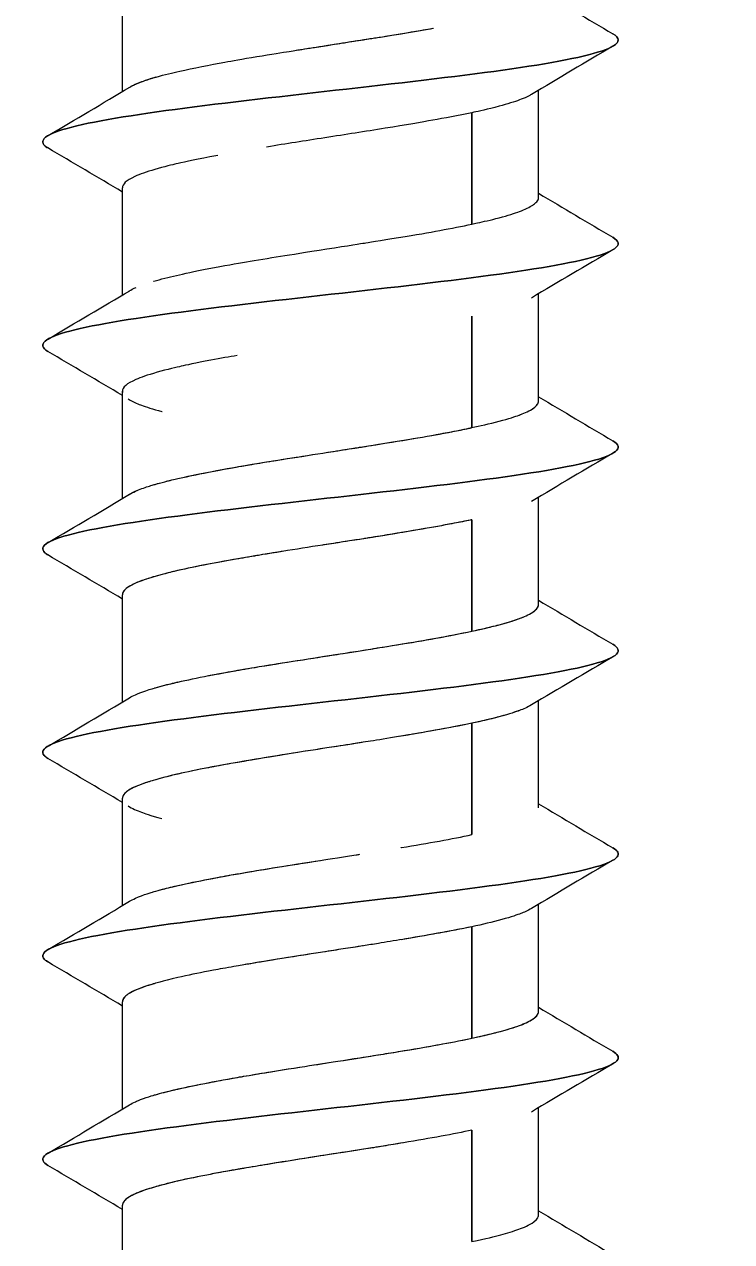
# Model space of a CAD drawing. Header units: inches. Extents: x -456 to 658, y -232 to 0.
# Drawn here: x -402.39 to -399.38, y -170.33 to -165.17 of the extents above; entities that cross this region are included whole.
import ezdxf
from ezdxf import colors
from ezdxf.entities.mleader import LeaderData, LeaderLine
from ezdxf.math import Vec2, Vec3

# ---------------------------------------------------------------- set-up
doc = ezdxf.new("R2010")
doc.units = ezdxf.units.IN
doc.header["$MEASUREMENT"] = 0
doc.styles.add('Tahoma', font='tahoma.ttf')

# ---------------------------------------------------------------- blocks, each defined once
blk = doc.blocks.new('FM-FF2-001--KIT_SIDE')
at = {"color": 0, "linetype": 'Continuous', "lineweight": 0, "extrusion": (-1, 6.12323e-17, 0)}
for p, q in [((-0.1135, -2.11305), (-0.1135, -2.05456)), ((0.1135, -2.17086), (0.1135, -2.11239)), ((0.07719, -2.18538), (0.07719, -2.12461)), ((0.07719, -2.12461), (0.07719, -2.18538)), ((-0.1135, -2.22405), (-0.1135, -2.16556)), ((0.1135, -2.28186), (0.1135, -2.22338)), ((0.07719, -2.29639), (0.07719, -2.23561)), ((0.07719, -2.23561), (0.07719, -2.29639)), ((-0.1135, -2.33505), (-0.1135, -2.27656)), ((0.1135, -2.39285), (0.1135, -2.33438)), ((0.07719, -2.40739), (0.07719, -2.34661)), ((0.07719, -2.34661), (0.07719, -2.40739)), ((-0.1135, -2.44606), (-0.1135, -2.38756)), ((0.1135, -2.50385), (0.1135, -2.44538)), ((0.07719, -2.51839), (0.07719, -2.45761)), ((0.07719, -2.45761), (0.07719, -2.51839)), ((-0.1135, -2.55706), (-0.1135, -2.49857)), ((0.1135, -2.61485), (0.1135, -2.55637)), ((0.07719, -2.6294), (0.07719, -2.5686)), ((0.07719, -2.5686), (0.07719, -2.6294)), ((-0.1135, -2.66806), (-0.1135, -2.60957)), ((-0.07719, -2.65583), (-0.07719, -2.65583)), ((-0.07719, -2.65583), (-0.07719, -2.65583)), ((0.1135, -2.72585), (0.1135, -2.66737)), ((0.07719, -2.7404), (0.07719, -2.6796)), ((0.07719, -2.6796), (0.07719, -2.7404)), ((-0.1135, -2.77906), (-0.1135, -2.72057))]:
    blk.add_line(p, q, dxfattribs=at)
at = {"color": 0, "linetype": 'Continuous', "lineweight": 0}
for points in [[(0.1135, -2.05755), (0.12698, -2.0656), (0.14049, -2.07358), (0.15402, -2.08154)], [(0.15411, -2.08836), (0.13925, -2.09709), (0.12442, -2.10586), (0.10963, -2.1147)], [(-0.15402, -2.13705), (-0.13917, -2.1283), (-0.12433, -2.11953), (-0.10954, -2.11068)], [(-0.1135, -2.16788), (-0.12701, -2.15983), (-0.14056, -2.15183), (-0.15412, -2.14385)], [(0.1135, -2.16855), (0.12698, -2.1766), (0.14049, -2.18459), (0.15402, -2.19255)], [(0.15412, -2.19935), (0.13927, -2.20808), (0.12443, -2.21685), (0.10964, -2.22569)], [(-0.15403, -2.24805), (-0.13917, -2.23931), (-0.12434, -2.23054), (-0.10955, -2.22169)], [(-0.10982, -2.22185), (-0.10879, -2.22121), (-0.10752, -2.22057), (-0.10606, -2.21992)], [(-0.1135, -2.27888), (-0.12701, -2.27082), (-0.14056, -2.26282), (-0.15413, -2.25484)], [(0.1135, -2.27955), (0.12698, -2.2876), (0.1405, -2.29559), (0.15403, -2.30356)], [(0.15413, -2.31034), (0.13927, -2.31908), (0.12443, -2.32784), (0.10964, -2.33668)], [(-0.15404, -2.35906), (-0.13919, -2.35032), (-0.12435, -2.34155), (-0.10956, -2.3327)], [(-0.10988, -2.33289), (-0.10872, -2.33216), (-0.1073, -2.33145), (-0.10568, -2.33076)], [(-0.1135, -2.38988), (-0.12702, -2.38182), (-0.14057, -2.37381), (-0.15413, -2.36584)], [(0.1135, -2.39056), (0.12699, -2.39861), (0.14051, -2.4066), (0.15405, -2.41456)], [(0.15414, -2.42133), (0.13928, -2.43007), (0.12444, -2.43884), (0.10964, -2.44768)], [(-0.15405, -2.47007), (-0.1392, -2.46133), (-0.12436, -2.45256), (-0.10957, -2.44371)], [(0.07719, -2.45761), (0.06371, -2.46045), (0.0504, -2.46272), (0.0375, -2.46486)], [(-0.1135, -2.50087), (-0.12702, -2.49281), (-0.14057, -2.48481), (-0.15414, -2.47683)], [(0.1135, -2.50156), (0.12699, -2.50961), (0.14052, -2.5176), (0.15406, -2.52557)], [(0.15413, -2.53233), (0.13928, -2.54107), (0.12443, -2.54983), (0.10964, -2.55868)], [(-0.15407, -2.58107), (-0.13921, -2.57233), (-0.12437, -2.56356), (-0.10958, -2.55471)], [(0.07719, -2.5686), (0.06543, -2.57108), (0.05239, -2.57339), (0.03854, -2.57569)], [(-0.1135, -2.61187), (-0.12701, -2.60381), (-0.14057, -2.59581), (-0.15413, -2.58783)], [(0.1135, -2.61256), (0.12699, -2.62061), (0.14053, -2.62861), (0.15407, -2.63658)], [(0.15413, -2.64333), (0.13927, -2.65207), (0.12443, -2.66083), (0.10963, -2.66968)], [(-0.15408, -2.69208), (-0.13922, -2.68334), (-0.12438, -2.67457), (-0.10959, -2.66572)], [(-0.1135, -2.72287), (-0.12701, -2.71481), (-0.14056, -2.7068), (-0.15413, -2.69883)], [(0.1135, -2.72356), (0.127, -2.73161), (0.14054, -2.73961), (0.15409, -2.74758)]]:
    blk.add_open_spline(points, degree=3, dxfattribs=at)
for points, knots in [([(-0.15412, -2.14385), (-0.15431, -2.14374), (-0.15449, -2.14362), (-0.16029, -2.13982), (-0.15549, -2.13614), (-0.1268, -2.12877), (-0.10298, -2.12508), (-0.04523, -2.11771), (-0.01144, -2.11402), (0.05348, -2.10665), (0.08444, -2.10297), (0.13191, -2.0956), (0.14831, -2.09191), (0.15796, -2.086), (0.1578, -2.08377), (0.15402, -2.08154)], [0.48492149, 0.48492149, 0.48492149, 0.48492149, 0.48503833, 0.48503833, 0.48879717, 0.48879717, 0.49255601, 0.49255601, 0.49631486, 0.49631486, 0.5000737, 0.5000737, 0.50383255, 0.50383255, 0.50610395, 0.50610395, 0.50610395, 0.50610395]), ([(0.15402, -2.08154), (0.1578, -2.08377), (0.15796, -2.086), (0.14831, -2.09191), (0.13191, -2.0956), (0.08444, -2.10297), (0.05348, -2.10665), (-0.01144, -2.11402), (-0.04523, -2.11771), (-0.10298, -2.12508), (-0.1268, -2.12877), (-0.15549, -2.13614), (-0.16029, -2.13982), (-0.15449, -2.14362), (-0.15431, -2.14374), (-0.15412, -2.14385)], [-0.50610395, -0.50610395, -0.50610395, -0.50610395, -0.50383255, -0.50383255, -0.5000737, -0.5000737, -0.49631486, -0.49631486, -0.49255601, -0.49255601, -0.48879717, -0.48879717, -0.48503833, -0.48503833, -0.48492149, -0.48492149, -0.48492149, -0.48492149]), ([(-0.10954, -2.11068), (-0.10799, -2.10975), (-0.10621, -2.10896), (-0.10459, -2.1083), (-0.10265, -2.10752), (-0.09994, -2.10652), (-0.09513, -2.10516), (-0.09032, -2.1038), (-0.08613, -2.10282), (-0.08227, -2.10195), (-0.07507, -2.10032), (-0.06559, -2.09846), (-0.05763, -2.09701), (-0.05364, -2.09628), (-0.0484, -2.09536), (-0.04023, -2.09401), (-0.03206, -2.09266), (-0.02623, -2.09174), (-0.02252, -2.09115), (-0.01695, -2.09027), (-0.00806, -2.08887), (0.00201, -2.08729), (0.01208, -2.08571), (0.02095, -2.08433), (0.03002, -2.08288), (0.03939, -2.08138), (0.04817, -2.07991), (0.05628, -2.07845)], [0.3482147, 0.3482147, 0.3482147, 0.3482147, 0.3928571, 0.3928571, 0.3928571, 0.4464286, 0.4464286, 0.4464286, 0.5, 0.5, 0.5, 0.6, 0.6, 0.6, 0.65, 0.65, 0.65, 0.7, 0.7, 0.7, 0.775, 0.775, 0.775, 0.85, 0.85, 0.85, 0.9274577, 0.9274577, 0.9274577, 0.9274577]), ([(-0.02036, -2.09081), (-0.01916, -2.09062), (-0.01803, -2.09044), (-0.01699, -2.09027), (-0.01335, -2.0897), (-0.00911, -2.08904), (-0.00427, -2.08828), (0.00394, -2.08699), (0.00818, -2.08632), (0.00846, -2.08628), (0.01057, -2.08595), (0.01282, -2.0856), (0.0152, -2.08522), (0.01891, -2.08464), (0.02294, -2.08401), (0.02725, -2.08332), (0.03624, -2.08189), (0.04216, -2.0809), (0.04538, -2.08035), (0.04871, -2.07979), (0.05221, -2.07918), (0.05582, -2.07854)], [0.701497, 0.701497, 0.701497, 0.701497, 0.7142857, 0.7142857, 0.7142857, 0.75, 0.75, 0.75, 0.7857143, 0.7857143, 0.7857143, 0.8066133, 0.8066133, 0.8066133, 0.8392857, 0.8392857, 0.8392857, 0.8928571, 0.8928571, 0.8928571, 0.9269426, 0.9269426, 0.9269426, 0.9269426]), ([(-0.10954, -2.11068), (-0.10907, -2.1104), (-0.10841, -2.11003), (-0.10749, -2.10958), (-0.10616, -2.10893), (-0.10494, -2.10844), (-0.10406, -2.10809), (-0.10348, -2.10786), (-0.10281, -2.10761), (-0.10204, -2.10734), (-0.1003, -2.10672), (-0.09804, -2.10598), (-0.09502, -2.10513)], [0.34860883, 0.34860883, 0.34860883, 0.34860883, 0.36607143, 0.36607143, 0.36607143, 0.39285714, 0.39285714, 0.39285714, 0.40928414, 0.40928414, 0.40928414, 0.44617792, 0.44617792, 0.44617792, 0.44617792]), ([(0.10963, -2.1147), (0.10912, -2.11501), (0.10838, -2.11542), (0.10731, -2.11592), (0.10583, -2.11663), (0.10436, -2.1172), (0.10315, -2.11765), (0.10029, -2.11872), (0.09663, -2.11987), (0.09197, -2.12112), (0.08579, -2.12277), (0.08068, -2.12386), (0.0782, -2.1244), (0.0778, -2.12448), (0.07746, -2.12455), (0.07719, -2.12461)], [0.8250028, 0.8250028, 0.8250028, 0.8250028, 0.84375, 0.84375, 0.84375, 0.875, 0.875, 0.875, 0.9375, 0.9375, 0.9375, 0.9911832, 0.9911832, 0.9911832, 1, 1, 1, 1]), ([(0.07719, -2.12461), (0.06992, -2.12615), (0.06166, -2.12769), (0.05586, -2.12871), (0.05007, -2.12974), (0.0411, -2.13128), (0.02984, -2.13311), (0.01857, -2.13494), (0.00861, -2.13648), (-0.00308, -2.13829), (-0.01431, -2.14003), (-0.0239, -2.14152), (-0.03485, -2.14332)], [0, 0, 0, 0, 0.0833333, 0.0833333, 0.0833333, 0.1666667, 0.1666667, 0.1666667, 0.25, 0.25, 0.25, 0.3300732, 0.3300732, 0.3300732, 0.3300732]), ([(-0.06154, -2.14794), (-0.06295, -2.1482), (-0.06435, -2.14846), (-0.06576, -2.14873), (-0.07492, -2.15047), (-0.08179, -2.152), (-0.08416, -2.15256), (-0.08595, -2.15297), (-0.09089, -2.15413), (-0.09577, -2.15556), (-0.10065, -2.15698), (-0.10388, -2.15814), (-0.1067, -2.15942), (-0.11153, -2.16161), (-0.11352, -2.16362), (-0.1135, -2.16556)], [0.4038644, 0.4038644, 0.4038644, 0.4038644, 0.4166667, 0.4166667, 0.4166667, 0.5, 0.5, 0.5, 0.5625, 0.5625, 0.5625, 0.625, 0.625, 0.625, 0.7318346, 0.7318346, 0.7318346, 0.7318346]), ([(0.07719, -2.18538), (0.07805, -2.1852), (0.07906, -2.18498), (0.0802, -2.18473), (0.08331, -2.18405), (0.08744, -2.18312), (0.09195, -2.18193), (0.09693, -2.18061), (0.10052, -2.17946), (0.10317, -2.17846), (0.10451, -2.17796), (0.10594, -2.17738), (0.10731, -2.17672), (0.10852, -2.17614), (0.10956, -2.17556), (0.11041, -2.17498), (0.11098, -2.17459), (0.11155, -2.17416), (0.11205, -2.17368), (0.1127, -2.17304), (0.11323, -2.17231), (0.11342, -2.17151), (0.11348, -2.17129), (0.1135, -2.17107), (0.1135, -2.17086)], [0, 0, 0, 0, 0.0168382, 0.0168382, 0.0168382, 0.0625, 0.0625, 0.0625, 0.125, 0.125, 0.125, 0.15625, 0.15625, 0.15625, 0.1875, 0.1875, 0.1875, 0.2143492, 0.2143492, 0.2143492, 0.25, 0.25, 0.25, 0.2594727, 0.2594727, 0.2594727, 0.2594727]), ([(-0.0965, -2.21655), (-0.09645, -2.21654), (-0.09641, -2.21653), (-0.09637, -2.21652), (-0.09274, -2.21545), (-0.08818, -2.2143), (-0.08405, -2.21335), (-0.07991, -2.2124), (-0.07464, -2.21124), (-0.06628, -2.20963), (-0.05793, -2.20801), (-0.0512, -2.20685), (-0.04586, -2.20594), (-0.04052, -2.20504), (-0.03348, -2.20389), (-0.02731, -2.20291), (-0.02115, -2.20193), (-0.01382, -2.20077), (-0.00202, -2.19893), (0.00977, -2.19708), (0.01715, -2.19591), (0.0185, -2.1957), (0.01985, -2.19549), (0.02723, -2.19434), (0.0371, -2.19273), (0.04696, -2.19111), (0.05359, -2.18996), (0.0597, -2.18883), (0.06582, -2.18771), (0.07175, -2.18655), (0.07719, -2.18538)], [0.436755, 0.436755, 0.436755, 0.436755, 0.4375, 0.4375, 0.4375, 0.5, 0.5, 0.5, 0.5625, 0.5625, 0.5625, 0.625, 0.625, 0.625, 0.6875, 0.6875, 0.6875, 0.75, 0.75, 0.75, 0.8125, 0.8125, 0.8125, 0.875, 0.875, 0.875, 0.9375, 0.9375, 0.9375, 1, 1, 1, 1]), ([(-0.15413, -2.25484), (-0.15456, -2.25459), (-0.15495, -2.25433), (-0.16011, -2.25039), (-0.15447, -2.2467), (-0.12435, -2.23933), (-0.09993, -2.23565), (-0.04144, -2.22827), (-0.00751, -2.22459), (0.05717, -2.21722), (0.08776, -2.21353), (0.13411, -2.20616), (0.14976, -2.20248), (0.15794, -2.19671), (0.15756, -2.19463), (0.15402, -2.19255)], [0.44718869, 0.44718869, 0.44718869, 0.44718869, 0.44744988, 0.44744988, 0.45120873, 0.45120873, 0.45496757, 0.45496757, 0.45872642, 0.45872642, 0.46248526, 0.46248526, 0.4662441, 0.4662441, 0.46836592, 0.46836592, 0.46836592, 0.46836592]), ([(0.15402, -2.19255), (0.15756, -2.19463), (0.15794, -2.19671), (0.14976, -2.20248), (0.13411, -2.20616), (0.08776, -2.21353), (0.05717, -2.21722), (-0.00751, -2.22459), (-0.04144, -2.22827), (-0.09993, -2.23565), (-0.12435, -2.23933), (-0.15447, -2.2467), (-0.16011, -2.25039), (-0.15495, -2.25433), (-0.15456, -2.25459), (-0.15413, -2.25484)], [-0.46836592, -0.46836592, -0.46836592, -0.46836592, -0.4662441, -0.4662441, -0.46248526, -0.46248526, -0.45872642, -0.45872642, -0.45496757, -0.45496757, -0.45120873, -0.45120873, -0.44744988, -0.44744988, -0.44718869, -0.44718869, -0.44718869, -0.44718869]), ([(-0.05094, -2.25705), (-0.05499, -2.25775), (-0.05981, -2.2586), (-0.06533, -2.25965), (-0.07366, -2.26122), (-0.07895, -2.26238), (-0.08138, -2.26292), (-0.0838, -2.26346), (-0.08896, -2.26463), (-0.09457, -2.26622), (-0.10018, -2.2678), (-0.10337, -2.26896), (-0.10614, -2.27017), (-0.11112, -2.27234), (-0.11352, -2.27443), (-0.1135, -2.27656)], [0.3960738, 0.3960738, 0.3960738, 0.3960738, 0.4375, 0.4375, 0.4375, 0.5, 0.5, 0.5, 0.5625, 0.5625, 0.5625, 0.625, 0.625, 0.625, 0.7373049, 0.7373049, 0.7373049, 0.7373049]), ([(-0.1135, -2.27656), (-0.1135, -2.27677), (-0.11348, -2.277), (-0.11342, -2.27723), (-0.11342, -2.27723), (-0.11342, -2.27723), (-0.11342, -2.27723)], [0.74101075, 0.74101075, 0.74101075, 0.74101075, 0.75, 0.75, 0.75, 0.750084929, 0.750084929, 0.750084929, 0.750084929]), ([(-0.11039, -2.28072), (-0.10749, -2.28264), (-0.10414, -2.28378), (-0.10316, -2.28415), (-0.10064, -2.28509), (-0.0971, -2.28625), (-0.09192, -2.28763), (-0.09191, -2.28764), (-0.09189, -2.28764), (-0.09188, -2.28765)], [0.8125833, 0.8125833, 0.8125833, 0.8125833, 0.875, 0.875, 0.875, 0.9375, 0.9375, 0.9375, 0.9376481, 0.9376481, 0.9376481, 0.9376481]), ([(0.07719, -2.29639), (0.08134, -2.2955), (0.08656, -2.29434), (0.09201, -2.29291), (0.09745, -2.29147), (0.10085, -2.29032), (0.10286, -2.28958), (0.10487, -2.28884), (0.10777, -2.28768), (0.11001, -2.28625), (0.11225, -2.28482), (0.1132, -2.28367), (0.11345, -2.28239), (0.11348, -2.28221), (0.1135, -2.28203), (0.1135, -2.28186)], [0, 0, 0, 0, 0.0625, 0.0625, 0.0625, 0.125, 0.125, 0.125, 0.1875, 0.1875, 0.1875, 0.25, 0.25, 0.25, 0.258717, 0.258717, 0.258717, 0.258717]), ([(0.103, -2.28953), (0.10305, -2.28951), (0.1031, -2.28949), (0.10315, -2.28947), (0.10468, -2.2889), (0.10782, -2.28774), (0.11042, -2.28598), (0.11128, -2.2854), (0.11196, -2.28482), (0.11246, -2.28424), (0.11296, -2.28367), (0.11328, -2.28309), (0.11342, -2.28252), (0.11348, -2.28229), (0.1135, -2.28207), (0.1135, -2.28186)], [0.1237259, 0.1237259, 0.1237259, 0.1237259, 0.125, 0.125, 0.125, 0.1875, 0.1875, 0.1875, 0.2187271, 0.2187271, 0.2187271, 0.25, 0.25, 0.25, 0.258335, 0.258335, 0.258335, 0.258335]), ([(-0.10956, -2.3327), (-0.10873, -2.3322), (-0.1077, -2.33167), (-0.10643, -2.33109), (-0.1041, -2.33004), (-0.10163, -2.32917), (-0.09947, -2.32847), (-0.09846, -2.32814), (-0.09751, -2.32785), (-0.09667, -2.3276), (-0.09563, -2.32729), (-0.09367, -2.32672), (-0.0904, -2.32589), (-0.08765, -2.32518), (-0.0852, -2.32461), (-0.08323, -2.32416), (-0.07855, -2.32309), (-0.07302, -2.32193), (-0.06656, -2.32068), (-0.05805, -2.31904), (-0.0517, -2.31795), (-0.0486, -2.31741), (-0.04809, -2.31732), (-0.04766, -2.31725), (-0.04733, -2.31719), (-0.04479, -2.31676), (-0.04138, -2.31618), (-0.03698, -2.31547), (-0.03119, -2.31452), (-0.02757, -2.31395), (-0.02633, -2.31375), (-0.01898, -2.31258), (-0.01156, -2.31142), (-0.00422, -2.31027), (-0.00205, -2.30993), (0.00165, -2.30935), (0.00688, -2.30853), (0.01166, -2.30778), (0.01533, -2.3072), (0.01791, -2.3068), (0.01867, -2.30668), (0.0196, -2.30653), (0.0207, -2.30636), (0.02474, -2.30572), (0.03114, -2.30471), (0.03949, -2.30333), (0.04718, -2.30206), (0.05382, -2.30091), (0.05946, -2.29988), (0.0621, -2.2994), (0.06521, -2.29881), (0.06869, -2.29813), (0.0736, -2.29716), (0.07628, -2.29658), (0.07719, -2.29639)], [0.3489072, 0.3489072, 0.3489072, 0.3489072, 0.375, 0.375, 0.375, 0.4174558, 0.4174558, 0.4174558, 0.4375, 0.4375, 0.4375, 0.46875, 0.46875, 0.46875, 0.5, 0.5, 0.5, 0.5625, 0.5625, 0.5625, 0.6161514, 0.6161514, 0.6161514, 0.625, 0.625, 0.625, 0.65625, 0.65625, 0.65625, 0.6875, 0.6875, 0.6875, 0.75, 0.75, 0.75, 0.78125, 0.78125, 0.78125, 0.8125, 0.8125, 0.8125, 0.8258632, 0.8258632, 0.8258632, 0.875, 0.875, 0.875, 0.9375, 0.9375, 0.9375, 0.96875, 0.96875, 0.96875, 1, 1, 1, 1]), ([(-0.0963, -2.32749), (-0.09621, -2.32747), (-0.09611, -2.32744), (-0.09602, -2.32741), (-0.09272, -2.32645), (-0.08822, -2.32531), (-0.08399, -2.32433), (-0.07975, -2.32336), (-0.07448, -2.3222), (-0.06539, -2.32046), (-0.0563, -2.31872), (-0.04942, -2.31755), (-0.04832, -2.31736), (-0.04722, -2.31717), (-0.04054, -2.31603), (-0.02972, -2.31429), (-0.0189, -2.31256), (-0.0114, -2.3114), (-0.00411, -2.31026), (0.00318, -2.30912), (0.01058, -2.30796), (0.01549, -2.30718), (0.02041, -2.3064), (0.02781, -2.30525), (0.03761, -2.30364), (0.0474, -2.30204), (0.05398, -2.30089), (0.05988, -2.2998), (0.06578, -2.29872), (0.07174, -2.29755), (0.07719, -2.29639)], [0.4357351, 0.4357351, 0.4357351, 0.4357351, 0.4375, 0.4375, 0.4375, 0.5, 0.5, 0.5, 0.5625, 0.5625, 0.5625, 0.625, 0.625, 0.625, 0.6875, 0.6875, 0.6875, 0.75, 0.75, 0.75, 0.8125, 0.8125, 0.8125, 0.875, 0.875, 0.875, 0.9375, 0.9375, 0.9375, 1, 1, 1, 1]), ([(-0.15413, -2.36584), (-0.15481, -2.36544), (-0.15537, -2.36504), (-0.15984, -2.36095), (-0.15337, -2.35727), (-0.12182, -2.3499), (-0.09683, -2.34621), (-0.03763, -2.33884), (-0.00358, -2.33516), (0.06083, -2.32778), (0.09103, -2.3241), (0.13623, -2.31673), (0.15113, -2.31304), (0.15788, -2.30742), (0.15732, -2.30549), (0.15403, -2.30356)], [0.40945511, 0.40945511, 0.40945511, 0.40945511, 0.40986144, 0.40986144, 0.41362028, 0.41362028, 0.41737913, 0.41737913, 0.42113797, 0.42113797, 0.42489682, 0.42489682, 0.42865566, 0.42865566, 0.43062777, 0.43062777, 0.43062777, 0.43062777]), ([(0.15403, -2.30356), (0.15732, -2.30549), (0.15788, -2.30742), (0.15113, -2.31304), (0.13623, -2.31673), (0.09103, -2.3241), (0.06083, -2.32778), (-0.00358, -2.33516), (-0.03763, -2.33884), (-0.09683, -2.34621), (-0.12182, -2.3499), (-0.15337, -2.35727), (-0.15984, -2.36095), (-0.15537, -2.36504), (-0.15481, -2.36544), (-0.15413, -2.36584)], [-0.43062777, -0.43062777, -0.43062777, -0.43062777, -0.42865566, -0.42865566, -0.42489682, -0.42489682, -0.42113797, -0.42113797, -0.41737913, -0.41737913, -0.41362028, -0.41362028, -0.40986144, -0.40986144, -0.40945511, -0.40945511, -0.40945511, -0.40945511]), ([(0.07719, -2.34661), (0.07629, -2.3468), (0.07361, -2.34737), (0.06868, -2.34833), (0.06523, -2.349), (0.06214, -2.34957), (0.05953, -2.35005), (0.05386, -2.35108), (0.04719, -2.35224), (0.03947, -2.35353), (0.03111, -2.35493), (0.02471, -2.35595), (0.0207, -2.35658), (0.01964, -2.35675), (0.01874, -2.35689), (0.01801, -2.35701), (0.01541, -2.35742), (0.0117, -2.358), (0.00688, -2.35874), (0.00165, -2.35955), (-0.00206, -2.36013), (-0.00424, -2.36046), (-0.01156, -2.3616), (-0.01896, -2.36275), (-0.02629, -2.36393), (-0.02753, -2.36413), (-0.03117, -2.36472), (-0.037, -2.36568), (-0.04137, -2.36641), (-0.04477, -2.36698), (-0.04729, -2.36742), (-0.04764, -2.36748), (-0.04808, -2.36755), (-0.0486, -2.36764), (-0.05172, -2.36818), (-0.05807, -2.36926), (-0.06656, -2.37088), (-0.073, -2.37211), (-0.0785, -2.37326), (-0.08317, -2.37433), (-0.08515, -2.37478), (-0.08762, -2.37537), (-0.09037, -2.37608), (-0.09367, -2.37694), (-0.09563, -2.37752), (-0.09667, -2.37783), (-0.09751, -2.37808), (-0.09846, -2.37837), (-0.09947, -2.3787), (-0.10162, -2.37939), (-0.10408, -2.38025), (-0.1064, -2.38128), (-0.10947, -2.38264), (-0.11111, -2.3838), (-0.11207, -2.38474), (-0.11223, -2.3849), (-0.11259, -2.3852), (-0.11285, -2.38566)], [0, 0, 0, 0, 0.03125, 0.03125, 0.03125, 0.0625, 0.0625, 0.0625, 0.125, 0.125, 0.125, 0.1744461, 0.1744461, 0.1744461, 0.1875, 0.1875, 0.1875, 0.21875, 0.21875, 0.21875, 0.25, 0.25, 0.25, 0.3125, 0.3125, 0.3125, 0.34375, 0.34375, 0.34375, 0.375, 0.375, 0.375, 0.3840102, 0.3840102, 0.3840102, 0.4375, 0.4375, 0.4375, 0.5, 0.5, 0.5, 0.53125, 0.53125, 0.53125, 0.5625, 0.5625, 0.5625, 0.5825452, 0.5825452, 0.5825452, 0.625, 0.625, 0.625, 0.6875, 0.6875, 0.6875, 0.7145298, 0.7145298, 0.7145298, 0.7145298]), ([(0.07719, -2.34661), (0.07176, -2.34776), (0.0658, -2.3489), (0.06052, -2.34987), (0.05524, -2.35083), (0.04871, -2.35199), (0.03871, -2.35366), (0.0287, -2.35533), (0.02133, -2.35649), (0.01599, -2.35733), (0.01065, -2.35816), (0.0032, -2.35932), (-0.0032, -2.3603), (-0.00361, -2.36037), (-0.00402, -2.36043), (-0.00444, -2.36049)], [0, 0, 0, 0, 0.0625, 0.0625, 0.0625, 0.125, 0.125, 0.125, 0.1875, 0.1875, 0.1875, 0.25, 0.25, 0.25, 0.2539958, 0.2539958, 0.2539958, 0.2539958]), ([(-0.02639, -2.36395), (-0.03415, -2.3652), (-0.04068, -2.36629), (-0.04473, -2.36698), (-0.04897, -2.3677), (-0.05581, -2.36885), (-0.06453, -2.37049), (-0.07325, -2.37213), (-0.07863, -2.37328), (-0.08343, -2.37439), (-0.08822, -2.37549), (-0.09268, -2.37666), (-0.09569, -2.37754), (-0.09871, -2.37842), (-0.10229, -2.37957), (-0.10521, -2.38077), (-0.11069, -2.38303), (-0.11352, -2.38521), (-0.1135, -2.38756)], [0.315336, 0.315336, 0.315336, 0.315336, 0.375, 0.375, 0.375, 0.4375, 0.4375, 0.4375, 0.5, 0.5, 0.5, 0.5625, 0.5625, 0.5625, 0.625, 0.625, 0.625, 0.7423083, 0.7423083, 0.7423083, 0.7423083]), ([(0.07719, -2.40739), (0.08218, -2.40632), (0.08729, -2.40517), (0.09268, -2.40372), (0.09808, -2.40228), (0.10142, -2.40113), (0.10341, -2.40037), (0.10541, -2.39962), (0.10819, -2.39847), (0.11031, -2.39706), (0.11242, -2.39565), (0.11336, -2.39449), (0.11349, -2.39311), (0.1135, -2.39303), (0.1135, -2.39294), (0.1135, -2.39285)], [0, 0, 0, 0, 0.0625, 0.0625, 0.0625, 0.125, 0.125, 0.125, 0.1875, 0.1875, 0.1875, 0.25, 0.25, 0.25, 0.2539788, 0.2539788, 0.2539788, 0.2539788]), ([(0.07719, -2.40739), (0.07949, -2.4069), (0.08178, -2.40639), (0.08405, -2.40587), (0.08673, -2.40525), (0.08937, -2.4046), (0.0919, -2.40393), (0.09797, -2.40233), (0.10126, -2.40118), (0.10316, -2.40047), (0.10533, -2.39966), (0.10816, -2.3985), (0.1104, -2.397), (0.11157, -2.3962), (0.11233, -2.39547), (0.1128, -2.39481), (0.11313, -2.39435), (0.11332, -2.39391), (0.11342, -2.39351), (0.11347, -2.39329), (0.1135, -2.39307), (0.1135, -2.39285)], [0, 0, 0, 0, 0.0285992, 0.0285992, 0.0285992, 0.0625, 0.0625, 0.0625, 0.125, 0.125, 0.125, 0.1875, 0.1875, 0.1875, 0.2242446, 0.2242446, 0.2242446, 0.25, 0.25, 0.25, 0.2616055, 0.2616055, 0.2616055, 0.2616055]), ([(-0.10957, -2.44371), (-0.10871, -2.44319), (-0.10766, -2.44265), (-0.10641, -2.44208), (-0.10331, -2.44069), (-0.10016, -2.43967), (-0.0981, -2.43904), (-0.09755, -2.43887), (-0.09707, -2.43872), (-0.09668, -2.4386), (-0.0953, -2.4382), (-0.09328, -2.43762), (-0.09036, -2.43687), (-0.0872, -2.43607), (-0.0847, -2.43549), (-0.08322, -2.43516), (-0.07823, -2.43402), (-0.07265, -2.43286), (-0.06654, -2.43168), (-0.06552, -2.43149), (-0.06254, -2.4309), (-0.05721, -2.42994), (-0.05322, -2.42921), (-0.0499, -2.42863), (-0.04737, -2.4282), (-0.04703, -2.42814), (-0.0466, -2.42807), (-0.04607, -2.42798), (-0.04292, -2.42744), (-0.0365, -2.42636), (-0.02628, -2.42474), (-0.01855, -2.42351), (-0.01116, -2.42236), (-0.00431, -2.42129), (-0.0014, -2.42083), (0.00234, -2.42025), (0.00689, -2.41954), (0.01232, -2.41868), (0.01599, -2.4181), (0.01795, -2.41779), (0.01954, -2.41754), (0.02137, -2.41725), (0.02343, -2.41692), (0.02779, -2.41623), (0.03319, -2.41537), (0.03944, -2.41434), (0.0477, -2.41298), (0.05429, -2.41182), (0.05944, -2.41088), (0.06142, -2.41052), (0.06798, -2.40936), (0.07719, -2.40739)], [0.3475899, 0.3475899, 0.3475899, 0.3475899, 0.375, 0.375, 0.375, 0.4243216, 0.4243216, 0.4243216, 0.4375, 0.4375, 0.4375, 0.46875, 0.46875, 0.46875, 0.5, 0.5, 0.5, 0.5625, 0.5625, 0.5625, 0.59375, 0.59375, 0.59375, 0.625, 0.625, 0.625, 0.6339719, 0.6339719, 0.6339719, 0.6875, 0.6875, 0.6875, 0.75, 0.75, 0.75, 0.78125, 0.78125, 0.78125, 0.8125, 0.8125, 0.8125, 0.8325453, 0.8325453, 0.8325453, 0.875, 0.875, 0.875, 0.9375, 0.9375, 0.9375, 1, 1, 1, 1]), ([(-0.06646, -2.43167), (-0.05999, -2.43042), (-0.05385, -2.42933), (-0.0499, -2.42864), (-0.04577, -2.42792), (-0.03895, -2.42676), (-0.0287, -2.42513), (-0.01844, -2.42349), (-0.011, -2.42234), (-0.00393, -2.42123), (0.00313, -2.42013), (0.01058, -2.41896), (0.01613, -2.41808), (0.02168, -2.4172), (0.02896, -2.41605), (0.03633, -2.41485), (0.05107, -2.41244), (0.06438, -2.41013), (0.07719, -2.40739)], [0.5653452, 0.5653452, 0.5653452, 0.5653452, 0.625, 0.625, 0.625, 0.6875, 0.6875, 0.6875, 0.75, 0.75, 0.75, 0.8125, 0.8125, 0.8125, 0.875, 0.875, 0.875, 1, 1, 1, 1]), ([(-0.15414, -2.47683), (-0.15506, -2.47629), (-0.15576, -2.47575), (-0.15947, -2.47152), (-0.15217, -2.46784), (-0.11923, -2.46046), (-0.09366, -2.45678), (-0.03379, -2.44941), (0.00036, -2.44572), (0.06446, -2.43835), (0.09424, -2.43467), (0.13827, -2.42729), (0.1524, -2.42361), (0.15779, -2.41814), (0.15708, -2.41635), (0.15405, -2.41456)], [0.3717208, 0.3717208, 0.3717208, 0.3717208, 0.372273, 0.372273, 0.37603184, 0.37603184, 0.37979068, 0.37979068, 0.38354953, 0.38354953, 0.38730837, 0.38730837, 0.39106722, 0.39106722, 0.3928896, 0.3928896, 0.3928896, 0.3928896]), ([(0.15405, -2.41456), (0.15708, -2.41635), (0.15779, -2.41814), (0.1524, -2.42361), (0.13827, -2.42729), (0.09424, -2.43467), (0.06446, -2.43835), (0.00036, -2.44572), (-0.03379, -2.44941), (-0.09366, -2.45678), (-0.11923, -2.46046), (-0.15217, -2.46784), (-0.15947, -2.47152), (-0.15576, -2.47575), (-0.15506, -2.47629), (-0.15414, -2.47683)], [-0.3928896, -0.3928896, -0.3928896, -0.3928896, -0.39106722, -0.39106722, -0.38730837, -0.38730837, -0.38354953, -0.38354953, -0.37979068, -0.37979068, -0.37603184, -0.37603184, -0.372273, -0.372273, -0.3717208, -0.3717208, -0.3717208, -0.3717208]), ([(-0.09609, -2.43843), (-0.09592, -2.43838), (-0.09576, -2.43834), (-0.0956, -2.43829), (-0.09269, -2.43745), (-0.08822, -2.4363), (-0.08391, -2.43531), (-0.08364, -2.43525), (-0.08336, -2.43519), (-0.08308, -2.43512)], [0.43409369, 0.43409369, 0.43409369, 0.43409369, 0.4375, 0.4375, 0.4375, 0.5, 0.5, 0.5, 0.50396226, 0.50396226, 0.50396226, 0.50396226]), ([(0.10964, -2.44768), (0.10754, -2.44894), (0.10502, -2.44995), (0.10316, -2.45065), (0.10112, -2.45141), (0.09772, -2.45257), (0.09252, -2.45398), (0.08732, -2.45539), (0.08223, -2.45654), (0.07719, -2.45761)], [0.8181678, 0.8181678, 0.8181678, 0.8181678, 0.875, 0.875, 0.875, 0.9375, 0.9375, 0.9375, 1, 1, 1, 1]), ([(0.10964, -2.44768), (0.10754, -2.44894), (0.10508, -2.44993), (0.10315, -2.45065), (0.10124, -2.45136), (0.09796, -2.45252), (0.09193, -2.45414), (0.08939, -2.45482), (0.08674, -2.45547), (0.08405, -2.45609), (0.08178, -2.45662), (0.07948, -2.45712), (0.07719, -2.45761)], [0.8194832, 0.8194832, 0.8194832, 0.8194832, 0.875, 0.875, 0.875, 0.9375, 0.9375, 0.9375, 0.9714406, 0.9714406, 0.9714406, 1, 1, 1, 1]), ([(0.07719, -2.45761), (0.06798, -2.45955), (0.06141, -2.4607), (0.05943, -2.46106), (0.05429, -2.462), (0.04771, -2.46316), (0.03948, -2.46453), (0.03322, -2.46558), (0.0278, -2.46645), (0.02343, -2.46715), (0.02135, -2.46748), (0.01951, -2.46777), (0.0179, -2.46802), (0.01596, -2.46833), (0.01229, -2.4689), (0.00688, -2.46974), (0.00236, -2.47044), (-0.00136, -2.47101), (-0.00425, -2.47146), (-0.01113, -2.47253), (-0.01856, -2.47369), (-0.02633, -2.47494), (-0.03652, -2.47658), (-0.04293, -2.47767), (-0.04607, -2.47821), (-0.04659, -2.4783), (-0.04702, -2.47837), (-0.04736, -2.47843), (-0.04989, -2.47886), (-0.05324, -2.47944), (-0.05727, -2.48016), (-0.06253, -2.4811), (-0.0655, -2.48167), (-0.06656, -2.48187), (-0.07267, -2.48304), (-0.07826, -2.4842), (-0.08325, -2.48535), (-0.08472, -2.48569), (-0.08722, -2.48627), (-0.0904, -2.48709), (-0.09329, -2.48784), (-0.09529, -2.48842), (-0.09667, -2.48883), (-0.09706, -2.48895), (-0.09754, -2.48909), (-0.0981, -2.48926), (-0.10017, -2.4899), (-0.10333, -2.49091), (-0.10644, -2.49229), (-0.10928, -2.49356), (-0.11102, -2.49471), (-0.11207, -2.49574), (-0.11256, -2.49623), (-0.11303, -2.49681), (-0.1133, -2.4975), (-0.11346, -2.49793), (-0.11351, -2.49829), (-0.1135, -2.49857)], [0, 0, 0, 0, 0.0625, 0.0625, 0.0625, 0.125, 0.125, 0.125, 0.1673765, 0.1673765, 0.1673765, 0.1875, 0.1875, 0.1875, 0.21875, 0.21875, 0.21875, 0.25, 0.25, 0.25, 0.3125, 0.3125, 0.3125, 0.3661176, 0.3661176, 0.3661176, 0.375, 0.375, 0.375, 0.40625, 0.40625, 0.40625, 0.4375, 0.4375, 0.4375, 0.5, 0.5, 0.5, 0.53125, 0.53125, 0.53125, 0.5625, 0.5625, 0.5625, 0.5757897, 0.5757897, 0.5757897, 0.625, 0.625, 0.625, 0.6875, 0.6875, 0.6875, 0.71875, 0.71875, 0.71875, 0.732816, 0.732816, 0.732816, 0.732816]), ([(0.01723, -2.46813), (0.01705, -2.46816), (0.01688, -2.46818), (0.01671, -2.46821), (0.01058, -2.46917), (0.00316, -2.47032), (-0.00314, -2.47129), (-0.00944, -2.47226), (-0.01693, -2.47342), (-0.0277, -2.47516), (-0.03847, -2.4769), (-0.04523, -2.47807), (-0.04633, -2.47825), (-0.04743, -2.47844), (-0.05436, -2.47959), (-0.06367, -2.48133), (-0.07297, -2.48307), (-0.07837, -2.48423), (-0.08333, -2.48537), (-0.08828, -2.48651), (-0.09267, -2.48767), (-0.09536, -2.48844), (-0.0958, -2.48857), (-0.09627, -2.48871), (-0.09676, -2.48886)], [0.1857641, 0.1857641, 0.1857641, 0.1857641, 0.1875, 0.1875, 0.1875, 0.25, 0.25, 0.25, 0.3125, 0.3125, 0.3125, 0.375, 0.375, 0.375, 0.4375, 0.4375, 0.4375, 0.5, 0.5, 0.5, 0.5625, 0.5625, 0.5625, 0.5727191, 0.5727191, 0.5727191, 0.5727191]), ([(-0.09847, -2.48938), (-0.1007, -2.49006), (-0.10323, -2.49092), (-0.10572, -2.49198), (-0.1095, -2.49359), (-0.11108, -2.49474), (-0.11215, -2.49582), (-0.11306, -2.49674), (-0.11348, -2.49772), (-0.1135, -2.49857)], [0.583901, 0.583901, 0.583901, 0.583901, 0.625, 0.625, 0.625, 0.6875, 0.6875, 0.6875, 0.7406316, 0.7406316, 0.7406316, 0.7406316]), ([(-0.11041, -2.50269), (-0.11041, -2.5027), (-0.1104, -2.5027), (-0.1104, -2.5027), (-0.10827, -2.50412), (-0.10552, -2.50527), (-0.10315, -2.50615), (-0.10163, -2.50672), (-0.09851, -2.50788), (-0.09195, -2.50963)], [0.8123535, 0.8123535, 0.8123535, 0.8123535, 0.8125, 0.8125, 0.8125, 0.875, 0.875, 0.875, 0.9373499, 0.9373499, 0.9373499, 0.9373499]), ([(0.03846, -2.5255), (0.03855, -2.52548), (0.03865, -2.52547), (0.03874, -2.52545), (0.05345, -2.52303), (0.0663, -2.52072), (0.07719, -2.51839)], [0.8742164, 0.8742164, 0.8742164, 0.8742164, 0.875, 0.875, 0.875, 1, 1, 1, 1]), ([(-0.15413, -2.58783), (-0.1553, -2.58714), (-0.15611, -2.58646), (-0.159, -2.58209), (-0.15088, -2.5784), (-0.11656, -2.57103), (-0.09044, -2.56735), (-0.02993, -2.55997), (0.00429, -2.55629), (0.06804, -2.54892), (0.0974, -2.54523), (0.14022, -2.53786), (0.15358, -2.53418), (0.15767, -2.52885), (0.15685, -2.52721), (0.15406, -2.52557)], [0.3339858, 0.3339858, 0.3339858, 0.3339858, 0.33468455, 0.33468455, 0.3384434, 0.3384434, 0.34220224, 0.34220224, 0.34596108, 0.34596108, 0.34971993, 0.34971993, 0.35347877, 0.35347877, 0.35515148, 0.35515148, 0.35515148, 0.35515148]), ([(0.15406, -2.52557), (0.15685, -2.52721), (0.15767, -2.52885), (0.15358, -2.53418), (0.14022, -2.53786), (0.0974, -2.54523), (0.06804, -2.54892), (0.00429, -2.55629), (-0.02993, -2.55997), (-0.09044, -2.56735), (-0.11656, -2.57103), (-0.15088, -2.5784), (-0.159, -2.58209), (-0.15611, -2.58646), (-0.1553, -2.58714), (-0.15413, -2.58783)], [-0.35515148, -0.35515148, -0.35515148, -0.35515148, -0.35347877, -0.35347877, -0.34971993, -0.34971993, -0.34596108, -0.34596108, -0.34220224, -0.34220224, -0.3384434, -0.3384434, -0.33468455, -0.33468455, -0.3339858, -0.3339858, -0.3339858, -0.3339858]), ([(-0.09549, -2.54926), (-0.09388, -2.54879), (-0.09035, -2.54781), (-0.08491, -2.54654), (-0.07797, -2.54492), (-0.07219, -2.54377), (-0.06635, -2.54265), (-0.06052, -2.54152), (-0.05401, -2.54036), (-0.04925, -2.53953), (-0.04448, -2.5387), (-0.03765, -2.53755), (-0.02777, -2.53597), (-0.01788, -2.5344), (-0.0104, -2.53324), (-0.00694, -2.5327), (-0.00348, -2.53216), (0.00399, -2.531), (0.01408, -2.52941), (0.01473, -2.5293), (0.01538, -2.5292), (0.01601, -2.5291)], [0.4510476, 0.4510476, 0.4510476, 0.4510476, 0.5, 0.5, 0.5, 0.5625, 0.5625, 0.5625, 0.625, 0.625, 0.625, 0.6875, 0.6875, 0.6875, 0.75, 0.75, 0.75, 0.8125, 0.8125, 0.8125, 0.8165593, 0.8165593, 0.8165593, 0.8165593]), ([(-0.10958, -2.55471), (-0.10869, -2.55418), (-0.10764, -2.55364), (-0.10641, -2.55309), (-0.10173, -2.55098), (-0.0974, -2.54982), (-0.09667, -2.5496), (-0.09625, -2.54948), (-0.09488, -2.54906), (-0.09211, -2.54833), (-0.09003, -2.54777), (-0.08715, -2.54705), (-0.08318, -2.54614), (-0.07792, -2.54495), (-0.07231, -2.5438), (-0.06656, -2.54269), (-0.06443, -2.54228), (-0.06137, -2.54169), (-0.05721, -2.54094), (-0.05283, -2.54015), (-0.04946, -2.53956), (-0.04729, -2.53919), (-0.04624, -2.53901), (-0.04498, -2.53879), (-0.04351, -2.53855), (-0.03947, -2.53787), (-0.0338, -2.53693), (-0.02631, -2.53574), (-0.0187, -2.53453), (-0.0118, -2.53346), (-0.00577, -2.53252)], [0.3464528, 0.3464528, 0.3464528, 0.3464528, 0.375, 0.375, 0.375, 0.4374044, 0.4374044, 0.4374044, 0.473099, 0.473099, 0.473099, 0.5, 0.5, 0.5, 0.5625, 0.5625, 0.5625, 0.59375, 0.59375, 0.59375, 0.625, 0.625, 0.625, 0.6417049, 0.6417049, 0.6417049, 0.6875, 0.6875, 0.6875, 0.7449646, 0.7449646, 0.7449646, 0.7449646]), ([(0.10964, -2.55868), (0.1076, -2.55991), (0.10529, -2.56083), (0.10378, -2.56141), (0.10202, -2.56209), (0.09878, -2.56326), (0.09343, -2.56473), (0.08809, -2.56621), (0.08308, -2.56736), (0.07719, -2.5686)], [0.8214926, 0.8214926, 0.8214926, 0.8214926, 0.875, 0.875, 0.875, 0.9375, 0.9375, 0.9375, 1, 1, 1, 1]), ([(0.07719, -2.5686), (0.06965, -2.57019), (0.06337, -2.57134), (0.05947, -2.57206), (0.05504, -2.57286), (0.04851, -2.57403), (0.03944, -2.57554), (0.03472, -2.57633), (0.03027, -2.57706), (0.02615, -2.57772), (0.02325, -2.57818), (0.02053, -2.57861), (0.01798, -2.57901), (0.01409, -2.57962), (0.01038, -2.5802), (0.00688, -2.58074), (0.00363, -2.58124), (-0.0001, -2.58182), (-0.00429, -2.58247), (-0.01064, -2.58345), (-0.01804, -2.58461), (-0.02627, -2.58593), (-0.03377, -2.58714), (-0.03946, -2.58809), (-0.04351, -2.58877), (-0.04501, -2.58903), (-0.04628, -2.58924), (-0.04734, -2.58942), (-0.0495, -2.58979), (-0.05285, -2.59037), (-0.05719, -2.59114), (-0.06135, -2.59189), (-0.06442, -2.59246), (-0.06655, -2.59287), (-0.0723, -2.59397), (-0.07793, -2.59513), (-0.0832, -2.59634), (-0.09236, -2.59845), (-0.09594, -2.59961), (-0.09667, -2.59983), (-0.09709, -2.59996), (-0.09855, -2.60037), (-0.10072, -2.6011), (-0.10236, -2.60165), (-0.10438, -2.60238), (-0.1064, -2.60327), (-0.10911, -2.60448), (-0.11095, -2.60563), (-0.11207, -2.60675), (-0.11249, -2.60716), (-0.113, -2.60774), (-0.11329, -2.60848), (-0.11345, -2.60891), (-0.1135, -2.60927), (-0.1135, -2.60957)], [0, 0, 0, 0, 0.0625, 0.0625, 0.0625, 0.125, 0.125, 0.125, 0.1617072, 0.1617072, 0.1617072, 0.1875, 0.1875, 0.1875, 0.21875, 0.21875, 0.21875, 0.25, 0.25, 0.25, 0.3125, 0.3125, 0.3125, 0.3581467, 0.3581467, 0.3581467, 0.375, 0.375, 0.375, 0.40625, 0.40625, 0.40625, 0.4375, 0.4375, 0.4375, 0.5, 0.5, 0.5, 0.5622546, 0.5622546, 0.5622546, 0.5980105, 0.5980105, 0.5980105, 0.625, 0.625, 0.625, 0.6875, 0.6875, 0.6875, 0.71875, 0.71875, 0.71875, 0.7353739, 0.7353739, 0.7353739, 0.7353739]), ([(0.01764, -2.57906), (0.01756, -2.57908), (0.01748, -2.57909), (0.0174, -2.5791), (0.01062, -2.58016), (0.00315, -2.58132), (-0.003, -2.58227), (-0.00915, -2.58322), (-0.01659, -2.58438), (-0.02661, -2.58599), (-0.03623, -2.58754), (-0.04298, -2.58868), (-0.04816, -2.58956)], [0.1867477, 0.1867477, 0.1867477, 0.1867477, 0.1875, 0.1875, 0.1875, 0.25, 0.25, 0.25, 0.3125, 0.3125, 0.3125, 0.3725326, 0.3725326, 0.3725326, 0.3725326]), ([(-0.09698, -2.59992), (-0.09775, -2.60015), (-0.1017, -2.60129), (-0.10551, -2.60289), (-0.10935, -2.6045), (-0.11099, -2.60566), (-0.11211, -2.60678), (-0.11309, -2.60776), (-0.11348, -2.60877), (-0.1135, -2.60957)], [0.5631335, 0.5631335, 0.5631335, 0.5631335, 0.625, 0.625, 0.625, 0.6875, 0.6875, 0.6875, 0.7421533, 0.7421533, 0.7421533, 0.7421533]), ([(0.07719, -2.6294), (0.08393, -2.62795), (0.08864, -2.6268), (0.09244, -2.62579), (0.09623, -2.62477), (0.09998, -2.62362), (0.10264, -2.62266), (0.10531, -2.62169), (0.1082, -2.62053), (0.1106, -2.61887), (0.11299, -2.6172), (0.11337, -2.61604), (0.11348, -2.6152), (0.11349, -2.61509), (0.1135, -2.61497), (0.1135, -2.61485)], [0, 0, 0, 0, 0.0625, 0.0625, 0.0625, 0.125, 0.125, 0.125, 0.1875, 0.1875, 0.1875, 0.25, 0.25, 0.25, 0.2583129, 0.2583129, 0.2583129, 0.2583129]), ([(0.07719, -2.6294), (0.08146, -2.62848), (0.0849, -2.62768), (0.08769, -2.627), (0.0893, -2.6266), (0.0907, -2.62625), (0.09191, -2.62593), (0.09263, -2.62574), (0.09488, -2.62516), (0.09803, -2.62419), (0.10021, -2.62352), (0.10187, -2.62295), (0.10315, -2.62247), (0.10592, -2.62144), (0.1085, -2.62028), (0.11041, -2.61899), (0.11248, -2.6176), (0.11303, -2.61658), (0.11328, -2.61594), (0.11335, -2.61577), (0.11339, -2.61563), (0.11342, -2.61552), (0.11346, -2.61533), (0.1135, -2.61511), (0.1135, -2.61485)], [0, 0, 0, 0, 0.0395979, 0.0395979, 0.0395979, 0.0625, 0.0625, 0.0625, 0.09375, 0.09375, 0.09375, 0.125, 0.125, 0.125, 0.1875, 0.1875, 0.1875, 0.2368909, 0.2368909, 0.2368909, 0.25, 0.25, 0.25, 0.2643393, 0.2643393, 0.2643393, 0.2643393]), ([(-0.10959, -2.66572), (-0.10868, -2.66518), (-0.10763, -2.66464), (-0.10643, -2.6641), (-0.10567, -2.66375), (-0.10434, -2.66317), (-0.10206, -2.66236), (-0.09994, -2.6616), (-0.09805, -2.66101), (-0.09667, -2.6606), (-0.09627, -2.66048), (-0.09578, -2.66034), (-0.09518, -2.66017), (-0.09295, -2.65953), (-0.08928, -2.65853), (-0.08325, -2.65716), (-0.07765, -2.65588), (-0.07194, -2.65473), (-0.06655, -2.65369), (-0.06406, -2.65321), (-0.06099, -2.65263), (-0.05726, -2.65195), (-0.05187, -2.65097), (-0.04846, -2.65039), (-0.04739, -2.65021), (-0.04548, -2.64988), (-0.04333, -2.64951), (-0.04092, -2.64911), (-0.03682, -2.64843), (-0.03196, -2.64764), (-0.02632, -2.64674), (-0.01739, -2.64532), (-0.00994, -2.64417), (-0.00428, -2.64329), (-0.00056, -2.64271), (0.00692, -2.64155), (0.0179, -2.6398), (0.02159, -2.63922), (0.02524, -2.63864), (0.02885, -2.63806), (0.03245, -2.63748), (0.03599, -2.6369), (0.03947, -2.63633), (0.04992, -2.6346), (0.05629, -2.63346), (0.05942, -2.63289), (0.06427, -2.632), (0.07044, -2.63084), (0.07719, -2.6294)], [0.345576, 0.345576, 0.345576, 0.345576, 0.375, 0.375, 0.375, 0.40625, 0.40625, 0.40625, 0.4375, 0.4375, 0.4375, 0.4507179, 0.4507179, 0.4507179, 0.5, 0.5, 0.5, 0.5625, 0.5625, 0.5625, 0.59375, 0.59375, 0.59375, 0.625, 0.625, 0.625, 0.6481031, 0.6481031, 0.6481031, 0.6875, 0.6875, 0.6875, 0.75, 0.75, 0.75, 0.8125, 0.8125, 0.8125, 0.84379, 0.84379, 0.84379, 0.875, 0.875, 0.875, 0.9375, 0.9375, 0.9375, 1, 1, 1, 1]), ([(-0.09637, -2.66051), (-0.09386, -2.65978), (-0.09043, -2.65885), (-0.08669, -2.65796), (-0.07751, -2.65576), (-0.06595, -2.65344), (-0.05019, -2.65069), (-0.04231, -2.64932), (-0.03527, -2.64816), (-0.02621, -2.64672), (-0.01716, -2.64529), (-0.00971, -2.64413), (-0.00495, -2.64339), (-0.00018, -2.64265), (0.00728, -2.64149), (0.01626, -2.64006), (0.02525, -2.63864), (0.03249, -2.63748), (0.04024, -2.6362), (0.05573, -2.63364), (0.06815, -2.63133), (0.07719, -2.6294)], [0.4492255, 0.4492255, 0.4492255, 0.4492255, 0.5, 0.5, 0.5, 0.625, 0.625, 0.625, 0.6875, 0.6875, 0.6875, 0.75, 0.75, 0.75, 0.8125, 0.8125, 0.8125, 0.875, 0.875, 0.875, 1, 1, 1, 1]), ([(-0.15413, -2.69883), (-0.15554, -2.698), (-0.15644, -2.69717), (-0.15844, -2.69265), (-0.1495, -2.68897), (-0.11382, -2.6816), (-0.08716, -2.67791), (-0.02606, -2.67054), (0.00823, -2.66685), (0.07158, -2.65948), (0.1005, -2.6558), (0.14209, -2.64843), (0.15467, -2.64474), (0.15752, -2.63956), (0.15661, -2.63807), (0.15407, -2.63658)], [0.29625016, 0.29625016, 0.29625016, 0.29625016, 0.29709611, 0.29709611, 0.30085495, 0.30085495, 0.3046138, 0.3046138, 0.30837264, 0.30837264, 0.31213149, 0.31213149, 0.31589033, 0.31589033, 0.31741352, 0.31741352, 0.31741352, 0.31741352]), ([(0.15407, -2.63658), (0.15661, -2.63807), (0.15752, -2.63956), (0.15467, -2.64474), (0.14209, -2.64843), (0.1005, -2.6558), (0.07158, -2.65948), (0.00823, -2.66685), (-0.02606, -2.67054), (-0.08716, -2.67791), (-0.11382, -2.6816), (-0.1495, -2.68897), (-0.15844, -2.69265), (-0.15644, -2.69717), (-0.15554, -2.698), (-0.15413, -2.69883)], [-0.31741352, -0.31741352, -0.31741352, -0.31741352, -0.31589033, -0.31589033, -0.31213149, -0.31213149, -0.30837264, -0.30837264, -0.3046138, -0.3046138, -0.30085495, -0.30085495, -0.29709611, -0.29709611, -0.29625016, -0.29625016, -0.29625016, -0.29625016]), ([(0.07719, -2.6796), (0.06722, -2.6817), (0.05456, -2.68402), (0.03989, -2.68647), (0.03256, -2.6877), (0.02534, -2.68886), (0.0159, -2.69033), (0.00645, -2.69181), (-0.001, -2.69296), (-0.00556, -2.69366), (-0.01011, -2.69437), (-0.01757, -2.69554), (-0.02641, -2.69696), (-0.03525, -2.69839), (-0.0422, -2.69954), (-0.04812, -2.70056), (-0.05404, -2.70157), (-0.06049, -2.70272), (-0.06558, -2.70368), (-0.07067, -2.70465), (-0.07658, -2.70581), (-0.08377, -2.70747), (-0.09096, -2.70914), (-0.09497, -2.71031), (-0.09772, -2.71114), (-0.10047, -2.71198), (-0.10378, -2.71314), (-0.10606, -2.71412), (-0.10833, -2.71511), (-0.11049, -2.71626), (-0.1119, -2.71758), (-0.11318, -2.71878), (-0.11349, -2.71984), (-0.1135, -2.72057)], [0, 0, 0, 0, 0.125, 0.125, 0.125, 0.1875, 0.1875, 0.1875, 0.25, 0.25, 0.25, 0.3125, 0.3125, 0.3125, 0.375, 0.375, 0.375, 0.4375, 0.4375, 0.4375, 0.5, 0.5, 0.5, 0.5625, 0.5625, 0.5625, 0.625, 0.625, 0.625, 0.6875, 0.6875, 0.6875, 0.7437659, 0.7437659, 0.7437659, 0.7437659]), ([(0.03942, -2.68655), (0.03596, -2.68713), (0.03243, -2.68771), (0.02885, -2.68828), (0.02525, -2.68886), (0.02161, -2.68944), (0.01794, -2.69001), (0.00694, -2.69174), (-0.00054, -2.69288), (-0.00422, -2.69346), (-0.0099, -2.69434), (-0.01737, -2.6955), (-0.02633, -2.69695), (-0.03198, -2.69786), (-0.03683, -2.69866), (-0.04092, -2.69934), (-0.0433, -2.69974), (-0.04542, -2.70009), (-0.0473, -2.70041), (-0.04841, -2.7006), (-0.05184, -2.70118), (-0.05724, -2.70215), (-0.06099, -2.70282), (-0.06407, -2.70339), (-0.06656, -2.70387), (-0.07194, -2.7049), (-0.07762, -2.70606), (-0.0832, -2.70734), (-0.08927, -2.70874), (-0.09295, -2.70976), (-0.09518, -2.7104), (-0.09578, -2.71057), (-0.09627, -2.71071), (-0.09666, -2.71083), (-0.09804, -2.71124), (-0.09992, -2.71181), (-0.10202, -2.71255), (-0.10434, -2.71337), (-0.10567, -2.71395), (-0.10643, -2.71428), (-0.10896, -2.71541), (-0.11088, -2.71657), (-0.11207, -2.71774), (-0.11227, -2.71794), (-0.11292, -2.71853), (-0.11329, -2.71949), (-0.11345, -2.7199), (-0.1135, -2.72026), (-0.1135, -2.72057)], [0.1252006, 0.1252006, 0.1252006, 0.1252006, 0.1562617, 0.1562617, 0.1562617, 0.1875, 0.1875, 0.1875, 0.25, 0.25, 0.25, 0.3125, 0.3125, 0.3125, 0.3520716, 0.3520716, 0.3520716, 0.375, 0.375, 0.375, 0.40625, 0.40625, 0.40625, 0.4375, 0.4375, 0.4375, 0.5, 0.5, 0.5, 0.5492939, 0.5492939, 0.5492939, 0.5625, 0.5625, 0.5625, 0.59375, 0.59375, 0.59375, 0.625, 0.625, 0.625, 0.6875, 0.6875, 0.6875, 0.71875, 0.71875, 0.71875, 0.7360614, 0.7360614, 0.7360614, 0.7360614]), ([(0.07719, -2.7404), (0.08498, -2.73873), (0.08952, -2.73757), (0.09288, -2.73666), (0.09623, -2.73576), (0.10001, -2.73461), (0.10272, -2.73363), (0.10542, -2.73265), (0.1084, -2.7315), (0.11091, -2.72965), (0.11342, -2.7278), (0.1134, -2.72663), (0.11344, -2.72642), (0.11346, -2.72634), (0.11352, -2.72615), (0.1135, -2.72585)], [0, 0, 0, 0, 0.0625, 0.0625, 0.0625, 0.125, 0.125, 0.125, 0.1875, 0.1875, 0.1875, 0.25, 0.25, 0.25, 0.2725795, 0.2725795, 0.2725795, 0.2725795])]:
    blk.add_open_spline(points, degree=3, knots=knots, dxfattribs=at)

msp = doc.modelspace()

# ---------------------------------------------------------------- linework, layer by layer
msp.add_circle((-380.40764, -146.76), 62.22086)

# ---------------------------------------------------------------- block references
at = {"xscale": 7.777607268479954, "yscale": 7.777607268479954, "zscale": 7.777607268479954}
msp.add_blockref('FM-FF2-001--KIT_SIDE', (-401.08628, -149.01551), dxfattribs=at)

# ---------------------------------------------------------------- leaders
ml = msp.add_multileader_mtext('Standard')
ml.set_content('5/16" STAINLESS STEEL LAG BOLT WITH 2-1/2" MIN. EMBEDMENT (PER MANUFACTURER)', color=256, style='Tahoma')
ml.set_leader_properties()
ml.build(insert=Vec2(0, 0))
ml.multileader.update_dxf_attribs({"dogleg_length": 0.36, "arrow_head_size": 2.67355, "scale": 4})
ctx = ml.context
ctx.base_point, ctx.scale, ctx.char_height, ctx.arrow_head_size, ctx.landing_gap_size, ctx.plane_origin = Vec3(-306.48622, -183.65167), 4, 2.6735525, 2.67355, 3.84992, Vec3(-384.41748, -142.60048)
notes = []
notes.append((ctx, [(0, (1, 1, 0), (-321.88588, -183.65167), (1, 0), 15.39966, [(0, [(-399.86962, -157.45028)], 0, [])])]))
ctx.mtext.insert, ctx.mtext.width, ctx.mtext.flow_direction = Vec3(-302.63631, -181.94502), 58.8268109, 5
for ctx, leaders in notes:
    for number, flags, end, landing, length, lines in leaders:
        leader = LeaderData()
        leader.index, (leader.has_last_leader_line, leader.has_dogleg_vector, leader.attachment_direction) = number, flags
        leader.last_leader_point, leader.dogleg_vector, leader.dogleg_length = Vec3(end), Vec3(landing), length
        for number, points, colour, breaks in lines:
            line = LeaderLine()
            line.index, line.vertices, line.color, line.breaks = number, Vec3.list(points), colors.encode_raw_color(colour), breaks
            leader.lines.append(line)
        ctx.leaders.append(leader)

doc.saveas('drawing.dxf')
